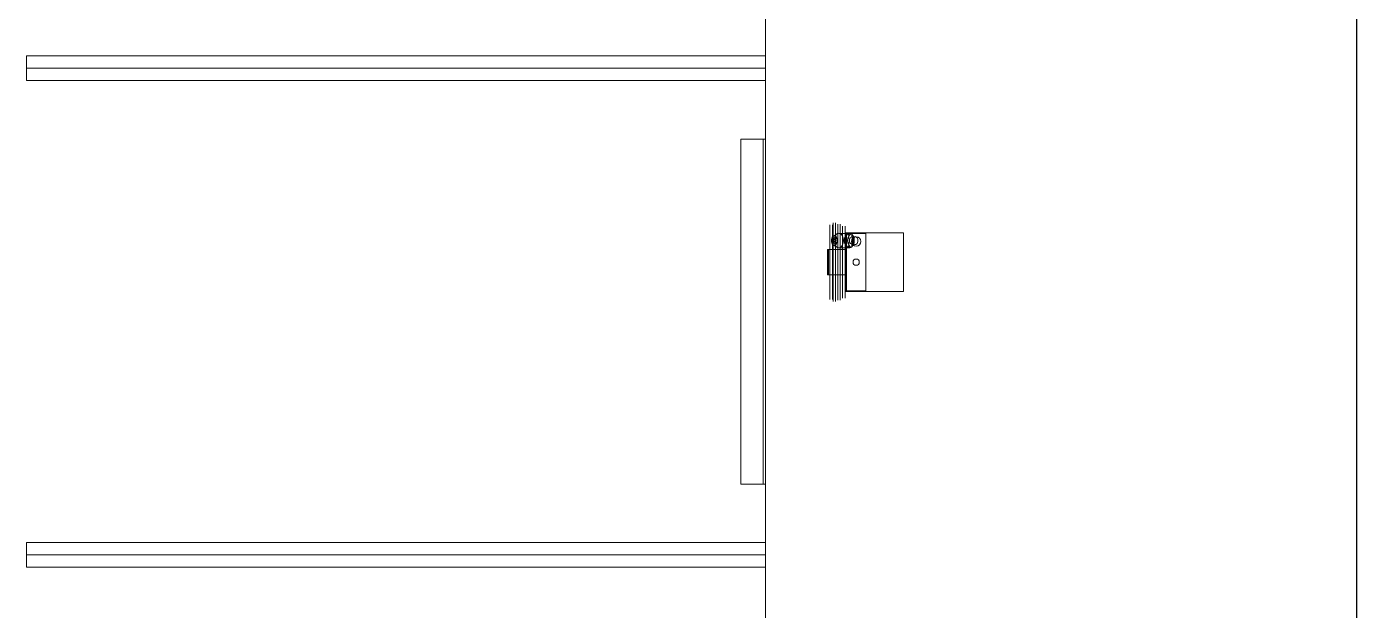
# Model space of a CAD drawing. Header units: millimetres. Extents: x -637480 to 299894, y -125373 to 39000.
# Drawn here: x 147720 to 153120, y 1800 to 4169 of the extents above; entities that cross this region are included whole.
import ezdxf

# ---------------------------------------------------------------- set-up
doc = ezdxf.new("R2010")
doc.units = ezdxf.units.MM
for name, color, linetype, lineweight in [('AM_BOR', 4, 'Continuous', 25), ('Xref building Toll$0$A-FLOR', 192, 'Continuous', 25), ('Xref building Toll$0$C-PRKG', 70, 'Continuous', 9), ('Xref building Toll$0$E-ELEC-EQPM', 71, 'Continuous', 9)]:
    doc.layers.add(name, color=color, linetype=linetype, lineweight=lineweight)

# ---------------------------------------------------------------- blocks, each defined once
blk = doc.blocks.new('Xref building Toll$0$_SBAMHE2-3000X1975 Parking 90_1 - MHE2-1684293-MASTER GROUND FLOOR')
at = {"layer": 'Xref building Toll$0$C-PRKG'}
for p, q in [((2012.5, 3000), (1912.5, 3000)), ((1912.5, 3000), (1912.5, 0)), ((1912.5, 0), (1912.5, 3000)), ((1912.5, 3000), (2012.5, 3000)), ((1912.5, 3000), (1912.5, 3000)), ((2012.5, 3000), (1912.5, 3000)), ((1912.5, 3000), (1912.5, 0)), ((1912.5, 0), (1912.5, 3000)), ((1912.5, 3000), (2012.5, 3000)), ((1912.5, 3000), (1912.5, 3000)), ((1962.5, 0), (1962.5, 3000)), ((1962.5, 0), (1962.5, 3000)), ((2012.5, 0), (2012.5, 3000)), ((2012.5, 3000), (2012.5, 0)), ((2012.5, 3000), (2012.5, 3000)), ((2012.5, 0), (2012.5, 3000)), ((2012.5, 3000), (2012.5, 0)), ((2012.5, 3000), (2012.5, 3000)), ((3987.5, 3000), (3887.5, 3000)), ((3887.5, 3000), (3887.5, 0)), ((3887.5, 0), (3887.5, 3000)), ((3887.5, 3000), (3987.5, 3000)), ((3887.5, 3000), (3887.5, 3000)), ((3987.5, 3000), (3887.5, 3000)), ((3887.5, 3000), (3887.5, 0)), ((3887.5, 0), (3887.5, 3000)), ((3887.5, 3000), (3987.5, 3000)), ((3887.5, 3000), (3887.5, 3000)), ((3937.5, 0), (3937.5, 3000)), ((3937.5, 0), (3937.5, 3000)), ((3987.5, 0), (3987.5, 3000)), ((3987.5, 3000), (3987.5, 0)), ((3987.5, 3000), (3987.5, 3000)), ((3987.5, 0), (3987.5, 3000)), ((3987.5, 3000), (3987.5, 0)), ((3987.5, 3000), (3987.5, 3000)), ((3650, 100), (2250, 100)), ((2250, 100), (2250, 0)), ((2250, 100), (2250, 95)), ((2250, 100), (2250, 100)), ((3650, 100), (2250, 100)), ((2250, 17.5), (2250, 95)), ((3650, 100), (3650, 100)), ((3650, 95), (3650, 100)), ((3650, 0), (3650, 100)), ((3650, 95), (3650, 17.5)), ((1912.5, 0), (2012.5, 0)), ((2012.5, 0), (1912.5, 0)), ((1912.5, 0), (1912.5, 0)), ((1962.5, 0), (3937.5, 0)), ((2012.5, 0), (2012.5, 0)), ((2250, 9.5), (2250, 17.5)), ((2250, 9.5), (3650, 9.5)), ((3650, 9.5), (2250, 9.5)), ((2250, 4.5), (2250, 9.5)), ((2250, 9.5), (2250, 9.5)), ((2250, 0), (2250, 4.5)), ((2250, 0), (2250, 0)), ((2250, 0), (3650, 0)), ((2250, 0), (3650, 0)), ((3650, 17.5), (3650, 9.5)), ((3650, 9.5), (3650, 9.5)), ((3650, 9.5), (3650, 4.5)), ((3650, 4.5), (3650, 0)), ((3650, 0), (3650, 0)), ((3887.5, 0), (3987.5, 0)), ((3987.5, 0), (3887.5, 0)), ((3887.5, 0), (3887.5, 0)), ((3937.5, 0), (5912.5, 0)), ((3987.5, 0), (3987.5, 0)), ((-12.5, 0), (1962.5, 0)), ((1912.5, 0), (2012.5, 0)), ((2012.5, 0), (1912.5, 0)), ((1912.5, 0), (1912.5, 0)), ((2012.5, 0), (2012.5, 0)), ((3887.5, 0), (3987.5, 0)), ((3987.5, 0), (3887.5, 0)), ((3887.5, 0), (3887.5, 0)), ((3987.5, 0), (3987.5, 0))]:
    blk.add_line(p, q, dxfattribs=at)
blk = doc.blocks.new('Xref building Toll$0$CST_ Charging Station - Forklift - Standard-1609571-MASTER GROUND FLOOR')
at = {"layer": 'Xref building Toll$0$E-ELEC-EQPM'}
for p, q in [((-84, -45.5), (-84, -121.7)), ((-84, -48.6), (-84, -45.5)), ((-84, -45.5), (-84, -45.5)), ((-84, -45.5), (17.6, -45.5)), ((17.6, -45.5), (-84, -45.5)), ((-84, -121.7), (-84, -48.6)), ((-84, -48.6), (-84, -48.6)), ((17.6, -48.6), (-84, -48.6)), ((17.6, -48.6), (-84, -48.6)), ((17.6, -45.5), (17.6, -45.5)), ((17.6, -45.5), (17.6, -48.6)), ((17.6, -121.7), (17.6, -45.5)), ((17.6, -48.6), (17.6, -48.6)), ((17.6, -48.6), (17.6, -121.7)), ((25.1, -90.4), (25.1, -134.9)), ((37.3, -68.1), (27.5, -83)), ((81.5, -83), (71.6, -68.1)), ((83.8, -134.9), (83.8, -90.4)), ((-152.3, -118.5), (85.9, -118.5)), ((-152.3, -353.4), (-152.3, -118.5)), ((-152.3, -118.5), (85.9, -118.5)), ((85.9, -118.5), (-152.3, -118.5)), ((-152.3, -118.5), (-152.3, -118.5)), ((-152.3, -201), (-152.3, -118.5)), ((-152.3, -118.5), (-152.3, -201)), ((82.7, -121.7), (-149.1, -121.7)), ((-149.1, -121.7), (-149.1, -121.7)), ((-149.1, -121.7), (82.7, -121.7)), ((-149.1, -121.7), (-149.1, -201)), ((-149.1, -121.7), (-149.1, -201)), ((28.6, -120.1), (-92, -120.1)), ((-92, -120.1), (-92, -120.1)), ((-92, -120.1), (28.6, -120.1)), ((-92, -120.1), (-92, -121.7)), ((-92, -120.1), (-92, -121.7)), ((28.6, -121.7), (-92, -121.7)), ((-92, -121.7), (-92, -121.7)), ((-92, -121.7), (28.6, -121.7)), ((-84, -121.7), (-84, -121.7)), ((17.6, -121.7), (-84, -121.7)), ((17.6, -121.7), (-84, -121.7)), ((17.6, -121.7), (17.6, -121.7)), ((54.5, -132.4), (27.3, -130.6)), ((27.3, -130.6), (27.3, -143.3)), ((27.3, -143.3), (54.5, -145.1)), ((28.6, -120.1), (28.6, -120.1)), ((28.6, -121.7), (28.6, -120.1)), ((28.6, -120.1), (28.6, -121.7)), ((28.6, -121.7), (28.6, -121.7)), ((40, -142.4), (38.3, -156.9)), ((81.6, -130.6), (54.5, -132.4)), ((54.5, -145.1), (81.6, -143.3)), ((70.6, -156.9), (69, -142.4)), ((81.6, -143.3), (81.6, -130.6)), ((82.7, -121.7), (82.7, -121.7)), ((82.7, -201), (82.7, -121.7)), ((82.7, -121.7), (82.7, -201)), ((85.9, -118.5), (85.9, -353.4)), ((85.9, -118.5), (85.9, -118.5)), ((85.9, -118.5), (85.9, -201)), ((85.9, -118.5), (85.9, -201)), ((-152.3, -201), (-152.3, -201)), ((-152.3, -201), (85.9, -201)), ((85.9, -201), (-152.3, -201)), ((82.7, -201), (-149.1, -201)), ((-149.1, -201), (-149.1, -201)), ((-149.1, -201), (82.7, -201)), ((82.7, -201), (82.7, -201)), ((85.9, -201), (85.9, -201)), ((85.9, -353.4), (-152.3, -353.4))]:
    blk.add_line(p, q, dxfattribs=at)
at = {"layer": 'Xref building Toll$0$E-ELEC-EQPM', "flags": 128}
for points in [[(-192.9, -67.6), (-156.3, -67.6), (-63.2, -67.6), (-33.2, -67.6)], [(-33.2, -67.6), (-134.9, -67.6), (-190, -67.6), (-192.9, -67.6)], [(-192.9, -77.9), (-156.3, -77.9), (-63.2, -77.9), (-33.2, -77.9)], [(-33.2, -77.9), (-134.9, -77.9), (-190, -77.9), (-192.9, -77.9)], [(-187.3, -86.7), (-150.8, -86.7), (-58.5, -86.7), (-33.2, -86.7)], [(-33.2, -86.7), (-132.9, -86.7), (-185.3, -86.7), (-187.3, -86.7)], [(-187.3, -96.9), (-150.8, -96.9), (-58.5, -96.9), (-33.2, -96.9)], [(-33.2, -96.9), (-132.9, -96.9), (-185.3, -96.9), (-187.3, -96.9)], [(-185, -54.9), (-148.4, -54.9), (-56.4, -54.9), (-33.2, -54.9)], [(-33.2, -54.9), (-132, -54.9), (-183.2, -54.9), (-185, -54.9)], [(-185, -65.2), (-148.4, -65.2), (-56.4, -65.2), (-33.2, -65.2)], [(-33.2, -65.2), (-132, -65.2), (-183.2, -65.2), (-185, -65.2)], [(-179.4, -105.7), (-142.9, -105.7), (-51.7, -105.7), (-33.2, -105.7)], [(-33.2, -105.7), (-129.8, -105.7), (-178.2, -105.7), (-179.4, -105.7)], [(118.5, -54.9), (82, -54.9), (-10, -54.9), (-33.2, -54.9)], [(-33.2, -54.9), (65.6, -54.9), (116.8, -54.9), (118.5, -54.9)], [(118.5, -65.2), (82, -65.2), (-10, -65.2), (-33.2, -65.2)], [(-33.2, -65.2), (65.6, -65.2), (116.8, -65.2), (118.5, -65.2)], [(126.5, -67.6), (89.9, -67.6), (-3.2, -67.6), (-33.2, -67.6)], [(-33.2, -67.6), (68.5, -67.6), (123.6, -67.6), (126.5, -67.6)], [(126.5, -77.9), (89.9, -77.9), (-3.2, -77.9), (-33.2, -77.9)], [(-33.2, -77.9), (68.5, -77.9), (123.6, -77.9), (126.5, -77.9)], [(120.9, -86.7), (84.4, -86.7), (-8, -86.7), (-33.2, -86.7)], [(-33.2, -86.7), (66.5, -86.7), (118.8, -86.7), (120.9, -86.7)], [(120.9, -96.9), (84.4, -96.9), (-8, -96.9), (-33.2, -96.9)], [(-33.2, -96.9), (66.5, -96.9), (118.8, -96.9), (120.9, -96.9)], [(113, -105.7), (76.5, -105.7), (-14.7, -105.7), (-33.2, -105.7)], [(-33.2, -105.7), (63.4, -105.7), (111.8, -105.7), (113, -105.7)], [(-179.4, -116), (-142.9, -116), (-51.7, -116), (-33.2, -116)], [(-33.2, -116), (-129.8, -116), (-178.2, -116), (-179.4, -116)], [(113, -116), (76.5, -116), (-14.7, -116), (-33.2, -116)], [(-33.2, -116), (63.4, -116), (111.8, -116), (113, -116)]]:
    blk.add_lwpolyline(points, dxfattribs=at)
at = {"layer": 'Xref building Toll$0$E-ELEC-EQPM'}
for centre, radius, start, end in [((54.5, -72.8), 12, 90, 270), ((54.5, -72.8), 12, 90, 270), ((54.5, -72.8), 6.44, 90, 270), ((54.5, -72.8), 5.14, 90, 270), ((54.5, -72.8), 5.14, 90, 270), ((54.5, -72.8), 12, 270, 90), ((54.5, -72.8), 12, 270, 90), ((54.5, -72.8), 6.44, 270, 90), ((54.5, -72.8), 5.14, 270, 90), ((54.5, -72.8), 5.14, 270, 90), ((-33.2, -161.4), 12.7, 0, 180), ((-33.2, -161.4), 12.7, 0, 180), ((-33.2, -161.4), 12.7, 180, 360), ((-33.2, -161.4), 12.7, 180, 0), ((50.9, -161.4), 19.1, 0, 180), ((50.9, -161.4), 19, 0, 180), ((50.9, -161.4), 19.1, 180, 360), ((50.9, -161.4), 19, 180, 0)]:
    blk.add_arc(centre, radius, start, end, dxfattribs=at)
for centre, major_axis, start_param, end_param in [((54.5, -90.4), (-29.4, 0), 4.712389, 7.853982), ((54.5, -72.8), (-18.6, 0), 4.712389, 7.853982), ((54.5, -72.8), (-18.6, 0), 1.570796, 4.712389), ((54.5, -90.4), (-29.4, 0), 1.570796, 4.712389), ((54.5, -134.9), (-29.4, 0), 4.712389, 7.853982), ((54.5, -130.6), (-27.2, 0), 3.141593, 6.283185), ((54.5, -143.3), (-27.2, 0), 3.141593, 6.283185), ((54.5, -157.6), (-16.2, 0), 4.712389, 7.853982), ((54.5, -143.1), (-14.5, 0), 4.712389, 7.853982), ((54.5, -134.9), (-29.4, 0), 1.570796, 4.712389), ((54.5, -143.1), (-14.5, 0), 1.570796, 4.712389), ((54.5, -157.6), (-16.2, 0), 1.570796, 4.712389)]:
    blk.add_ellipse(centre, major_axis=major_axis, ratio=0.642788, start_param=start_param, end_param=end_param, dxfattribs=at)
blk = doc.blocks.new('Xref building Toll')
at = {"layer": 'Xref building Toll$0$A-FLOR'}
blk.add_line((153120, 19850), (153120, 0), dxfattribs=at)
at = {"layer": 'Xref building Toll$0$C-PRKG', "rotation": 90.0000000000001}
blk.add_blockref('Xref building Toll$0$_SBAMHE2-3000X1975 Parking 90_1 - MHE2-1684293-MASTER GROUND FLOOR', (150720, 62.5), dxfattribs=at)
at = {"layer": 'Xref building Toll$0$E-ELEC-EQPM', "rotation": 89.99999999999868}
blk.add_blockref('Xref building Toll$0$CST_ Charging Station - Forklift - Standard-1609571-MASTER GROUND FLOOR', (150927.4, 3246), dxfattribs=at)

msp = doc.modelspace()

# ---------------------------------------------------------------- block references
at = {"layer": 'AM_BOR'}
msp.add_blockref('Xref building Toll', (0, 0), dxfattribs=at)

doc.saveas('drawing.dxf')
